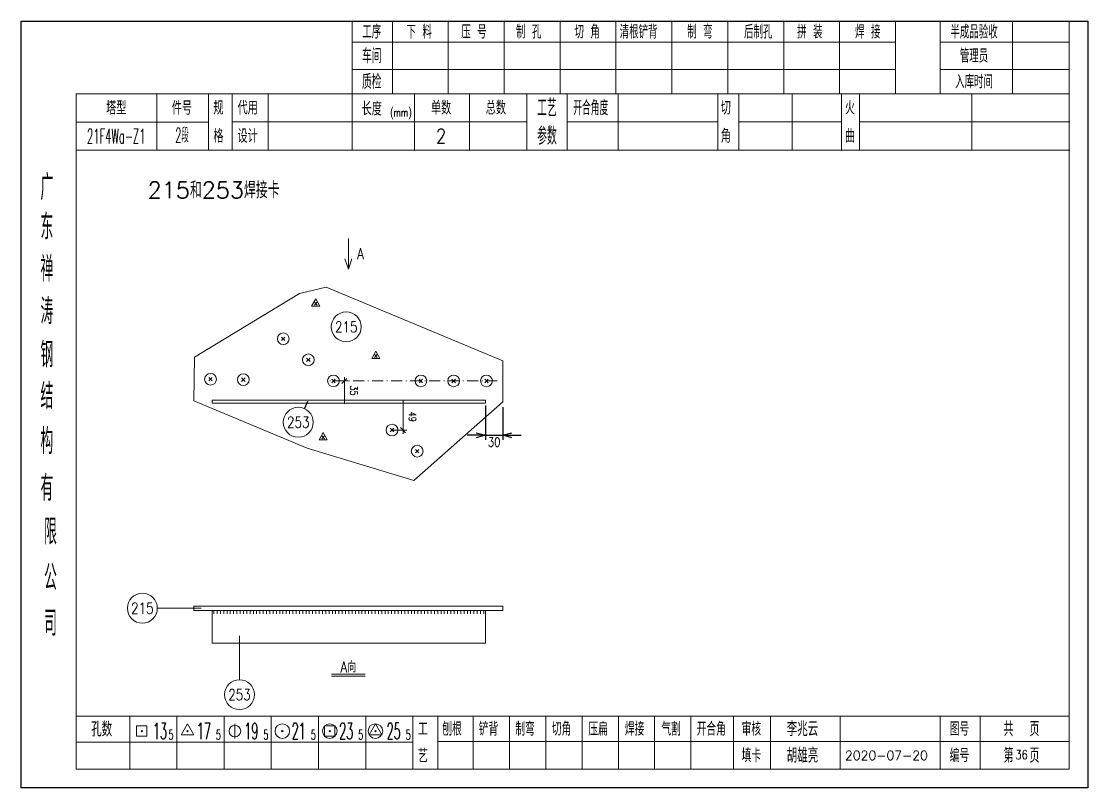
# Model space of a CAD drawing. Extents: x 1310 to 15542, y -76 to 8381.
# Drawn here: x 12753.1 to 13045.2, y 5083.7 to 5293.7 of the extents above; entities that cross this region are included whole.
import ezdxf
from ezdxf.enums import TextEntityAlignment as Align

# ---------------------------------------------------------------- set-up
doc = ezdxf.new("R2010")
doc.units = 0
doc.header["$MEASUREMENT"] = 0
doc.linetypes.add('一点画线', pattern=[5.2, 3, -1, 0.2, -1])
doc.layers.get('0').update_dxf_attribs({"linetype": 'CONTINUOUS', "lineweight": 25})
doc.layers.get('Defpoints').update_dxf_attribs({"linetype": 'CONTINUOUS'})
doc.layers.add('4', color=7, linetype='CONTINUOUS', lineweight=25)
doc.layers.add('5', color=7, linetype='CONTINUOUS', lineweight=25)
doc.styles.add('DimFont', font='simplex.shx', dxfattribs={"width": 0.8, "bigfont": 'gbhzfs.shx'})
doc.styles.get("Standard").update_dxf_attribs({"font": 'simplex.shx', "width": 0.7, "height": 3, "bigfont": 'gbhzfs.shx'})
doc.dimstyles.new('DHDxfDimStyleOpen30', dxfattribs={"dimtxt": 2.5, "dimasz": 2.5, "dimexe": 1.25, "dimexo": 0.625, "dimtad": 2, "dimtxsty": 'DimFont', "dimblk": 'OPEN30', "dimblk1": 'OPEN30', "dimblk2": 'OPEN30', "dimcen": 2.5, "dimadec": 0, "dimazin": 0, "dimtfac": 1, "dimtmove": 0, "dimatfit": 3, "dimfxl": 0, "dimarcsym": 0})

# ---------------------------------------------------------------- blocks, each defined once
blk = doc.blocks.new('板孔21.5')
at = {"layer": '5', "color": 7, "linetype": 'Continuous', "lineweight": 13}
for p, q in [((-0.3, -0.3), (0.3, 0.3)), ((0.3, -0.3), (-0.3, 0.3))]:
    blk.add_line(p, q, dxfattribs=at)
blk.add_circle((0, 0), 1, dxfattribs=at)
blk = doc.blocks.new('板孔17.5')
at = {"layer": '5', "color": 7, "linetype": 'Continuous', "lineweight": 13}
for p, q in [((0, 1), (-0.866, -0.5)), ((-0.3, -0.3), (0.3, 0.3)), ((0.3, -0.3), (-0.3, 0.3)), ((0.866, -0.5), (0, 1)), ((-0.866, -0.5), (0.866, -0.5))]:
    blk.add_line(p, q, dxfattribs=at)
at = {"layer": '5', "color": 7, "linetype": 'Continuous', "lineweight": 0}
blk.add_circle((0, 0), 0.1, dxfattribs=at)
blk = doc.blocks.new('_OPEN30')
at = {"color": 0, "linetype": 'ByBlock', "lineweight": -2}
for p, q in [((-1, 0.27), (0, 0)), ((0, 0), (-1, -0.27)), ((0, 0), (-1, 0))]:
    blk.add_line(p, q, dxfattribs=at)
blk = doc.blocks.new('*D23')
at = {"color": 0, "linetype": 'Continuous', "lineweight": -2}
for p, q in [((12880.25, 5188.39), (12880.25, 5179)), ((12885.02, 5187.94), (12885.02, 5179)), ((12877.75, 5180.25), (12875.25, 5180.25)), ((12880.25, 5180.25), (12885.02, 5180.25)), ((12887.52, 5180.25), (12890.02, 5180.25))]:
    blk.add_line(p, q, dxfattribs=at)
at = {"layer": 'Defpoints', "color": 0, "linetype": 'Continuous'}
for p in [(12880.25, 5189.02), (12885.02, 5188.57), (12885.02, 5180.25)]:
    blk.add_point(p, dxfattribs=at)
at = {"color": 0, "linetype": 'Continuous', "lineweight": -2, "xscale": 2.5, "yscale": 2.5, "zscale": 2.5}
blk.add_blockref('_OPEN30', (12880.25, 5180.25), dxfattribs=at)
at = {"color": 0, "linetype": 'Continuous', "lineweight": -2, "xscale": 2.5, "yscale": 2.5, "zscale": 2.5, "rotation": 180}
blk.add_blockref('_OPEN30', (12885.02, 5180.25), dxfattribs=at)
at = {"color": 0, "linetype": 'Continuous', "insert": (12882.64, 5178.38), "char_height": 2.5, "attachment_point": 5, "style": 'DimFont'}
blk.add_mtext('30', dxfattribs=at)
blk = doc.blocks.new('CTJGK')
at = {"color": 6, "linetype": 'Continuous'}
for p, q in [((0, 209.97), (292.13, 209.97)), ((0, 0), (0, 209.97)), ((292.13, 209.97), (292.13, 0)), ((292.13, 0), (0, 0))]:
    blk.add_line(p, q, dxfattribs=at)

msp = doc.modelspace()

# ---------------------------------------------------------------- linework, layer by layer
at = {"color": 0, "linetype": 'Continuous'}
msp.add_line((12831.533, 5189.501), (12830.658, 5187.562), dxfattribs=at)
at = {"layer": '4', "color": 1, "linetype": 'Continuous', "lineweight": 18}
for p, q in [((12753.102, 5293.681), (12753.102, 5083.711)), ((13045.232, 5293.681), (12753.102, 5293.681)), ((12843.732, 5293.681), (12843.732, 5273.841)), ((12854.762, 5293.681), (12854.762, 5273.821)), ((12870.072, 5293.681), (12870.072, 5273.821)), ((12885.392, 5293.681), (12885.392, 5273.821)), ((12900.702, 5293.681), (12900.702, 5273.821)), ((12916.012, 5293.681), (12916.012, 5273.821)), ((12931.322, 5293.681), (12931.322, 5273.821)), ((12946.642, 5293.681), (12946.642, 5273.821)), ((12961.952, 5293.681), (12961.952, 5273.821)), ((12977.262, 5293.681), (12977.262, 5273.821)), ((12992.572, 5293.681), (12992.572, 5273.841)), ((12992.572, 5293.681), (12992.572, 5273.821)), ((13004.852, 5293.681), (13004.852, 5273.821)), ((13024.602, 5293.681), (13024.602, 5273.821)), ((13040.182, 5293.681), (13040.182, 5273.821)), ((13045.232, 5263.881), (13045.232, 5293.681)), ((12992.572, 5287.951), (12843.732, 5287.951)), ((13040.182, 5287.951), (13004.852, 5287.951)), ((12992.572, 5280.471), (12843.732, 5280.471)), ((13040.182, 5280.471), (13004.852, 5280.471)), ((12768.112, 5273.821), (12768.112, 5088.761)), ((13040.182, 5273.821), (12768.112, 5273.821)), ((12790.232, 5273.831), (12790.232, 5258.411)), ((12804.382, 5258.411), (12804.382, 5273.821)), ((12810.882, 5258.411), (12810.882, 5273.821)), ((12820.752, 5273.821), (12820.752, 5258.411)), ((12843.732, 5273.841), (12843.732, 5258.411)), ((12860.852, 5273.821), (12860.852, 5258.411)), ((12875.902, 5273.821), (12875.902, 5258.411)), ((12891.602, 5273.821), (12891.602, 5258.411)), ((12902.662, 5273.821), (12902.662, 5258.411)), ((12916.612, 5273.821), (12916.612, 5258.411)), ((12943.912, 5273.821), (12943.912, 5258.411)), ((12949.672, 5273.821), (12949.672, 5258.411)), ((12964.292, 5273.821), (12964.292, 5258.411)), ((12977.752, 5273.821), (12977.752, 5258.411)), ((12982.742, 5273.821), (12982.742, 5258.411)), ((13013.482, 5273.821), (13013.482, 5258.411)), ((13040.182, 5088.761), (13040.182, 5273.821)), ((12804.382, 5266.061), (12768.112, 5266.061)), ((12891.602, 5266.111), (12810.882, 5266.111)), ((12902.662, 5266.111), (12943.912, 5266.111)), ((12949.672, 5266.111), (12977.752, 5266.111)), ((12982.742, 5266.111), (13040.362, 5266.111)), ((13045.232, 5083.711), (13045.232, 5263.881)), ((13040.362, 5258.411), (12768.112, 5258.411)), ((12768.112, 5103.291), (13040.182, 5103.291)), ((12782.802, 5103.291), (12782.802, 5088.761)), ((12795.732, 5088.761), (12795.732, 5103.291)), ((12808.662, 5103.291), (12808.662, 5088.761)), ((12821.582, 5088.761), (12821.582, 5103.291)), ((12834.512, 5103.291), (12834.512, 5088.761)), ((12847.442, 5088.761), (12847.442, 5103.291)), ((12860.362, 5088.761), (12860.362, 5103.291)), ((12867.232, 5088.761), (12867.232, 5103.291)), ((12876.892, 5088.761), (12876.892, 5103.291)), ((12886.832, 5088.761), (12886.832, 5103.291)), ((12896.772, 5088.761), (12896.772, 5103.291)), ((12906.722, 5088.761), (12906.722, 5103.291)), ((12916.662, 5088.761), (12916.662, 5103.291)), ((12926.602, 5088.761), (12926.602, 5103.291)), ((12936.552, 5088.761), (12936.552, 5103.291)), ((12948.192, 5088.761), (12948.192, 5103.291)), ((12958.342, 5088.761), (12958.342, 5103.291)), ((12977.402, 5088.761), (12977.402, 5103.291)), ((13004.782, 5088.761), (13004.782, 5103.291)), ((13015.742, 5088.761), (13015.742, 5103.291)), ((12860.362, 5096.161), (12768.112, 5096.161)), ((12867.192, 5096.321), (13040.182, 5096.321)), ((12768.112, 5088.761), (13040.182, 5088.761)), ((12753.102, 5083.711), (13045.232, 5083.711))]:
    msp.add_line(p, q, dxfattribs=at)
at = {"layer": '4', "color": 7, "linetype": 'Continuous', "lineweight": 13}
for p, q in [((12784.688, 5097.797), (12784.688, 5100.625)), ((12784.688, 5100.625), (12787.516, 5100.625)), ((12787.516, 5100.625), (12787.516, 5097.797)), ((12798.602, 5101.211), (12796.87, 5098.211)), ((12800.334, 5098.211), (12798.602, 5101.211)), ((12811.602, 5101.211), (12811.602, 5097.211)), ((12836.188, 5097.797), (12836.188, 5100.625)), ((12836.188, 5100.625), (12839.016, 5100.625)), ((12839.016, 5100.625), (12839.016, 5097.797)), ((12850.102, 5101.211), (12848.37, 5098.211)), ((12851.834, 5098.211), (12850.102, 5101.211)), ((12787.516, 5097.797), (12784.688, 5097.797)), ((12785.902, 5099.011), (12786.302, 5099.411)), ((12786.302, 5099.011), (12785.902, 5099.411)), ((12796.87, 5098.211), (12800.334, 5098.211)), ((12798.402, 5099.011), (12798.802, 5099.411)), ((12798.802, 5099.011), (12798.402, 5099.411)), ((12824.402, 5099.011), (12824.802, 5099.411)), ((12824.802, 5099.011), (12824.402, 5099.411)), ((12839.016, 5097.797), (12836.188, 5097.797)), ((12837.402, 5099.011), (12837.802, 5099.411)), ((12837.802, 5099.011), (12837.402, 5099.411)), ((12848.37, 5098.211), (12851.834, 5098.211)), ((12849.902, 5099.011), (12850.302, 5099.411)), ((12850.302, 5099.011), (12849.902, 5099.411))]:
    msp.add_line(p, q, dxfattribs=at)
for centre, radius in [((12811.602, 5099.211), 1.6), ((12824.602, 5099.211), 2), ((12837.602, 5099.211), 2), ((12850.102, 5099.211), 2)]:
    msp.add_circle(centre, radius, dxfattribs=at)
at = {"layer": '5', "color": 7, "linetype": 'Continuous', "lineweight": 13}
for p, q in [((12842.691, 5225.8), (12842.691, 5234.2)), ((12842.691, 5225.8), (12841.757, 5228.6)), ((12842.691, 5225.8), (12843.624, 5228.6)), ((12836.581, 5220.8), (12829.285, 5219.13)), ((12885.022, 5200.696), (12836.581, 5220.8)), ((12829.285, 5219.13), (12800.525, 5201.671)), ((12800.525, 5201.671), (12800.359, 5189.696)), ((12885.022, 5189.468), (12885.022, 5200.696)), ((12800.359, 5189.696), (12831.431, 5176.686)), ((12805.394, 5189.917), (12880.248, 5189.917)), ((12805.394, 5189.917), (12805.394, 5189.019)), ((12805.394, 5189.019), (12880.248, 5189.019)), ((12860.659, 5167.863), (12885.022, 5189.468)), ((12880.248, 5189.917), (12880.248, 5189.019)), ((12831.431, 5176.686), (12860.659, 5167.863)), ((12802.359, 5132.876), (12790.359, 5132.876)), ((12800.359, 5133.475), (12885.022, 5133.475)), ((12800.359, 5132.278), (12800.359, 5133.475)), ((12885.022, 5133.475), (12885.022, 5132.278)), ((12885.022, 5132.278), (12800.359, 5132.278)), ((12805.394, 5132.278), (12880.248, 5132.278)), ((12805.394, 5123.295), (12805.394, 5132.278)), ((12805.394, 5132.278), (12880.248, 5132.278)), ((12880.248, 5132.278), (12880.248, 5123.295)), ((12812.879, 5125.295), (12812.879, 5113.295)), ((12880.248, 5123.295), (12805.394, 5123.295)), ((12838.091, 5114.795), (12847.291, 5114.795)), ((12838.091, 5114.295), (12847.291, 5114.295))]:
    msp.add_line(p, q, dxfattribs=at)
at = {"layer": '5', "color": 1, "linetype": '一点画线', "lineweight": 13}
msp.add_line((12883.428, 5195.157), (12837.004, 5195.157), dxfattribs=at)
at = {"layer": '5', "color": 8, "linetype": 'Continuous', "lineweight": 13}
for p, q in [((12838.613, 5195.157), (12842.613, 5195.157)), ((12842.32, 5195.864), (12840.906, 5194.45)), ((12841.613, 5188.917), (12841.613, 5196.157)), ((12857.668, 5190.019), (12857.668, 5180.684)), ((12858.376, 5180.977), (12856.961, 5182.391)), ((12854.668, 5181.684), (12858.668, 5181.684))]:
    msp.add_line(p, q, dxfattribs=at)
at = {"layer": '5', "color": 1, "linetype": 'Continuous', "lineweight": 13}
for p, q in [((12805.845, 5132.278), (12805.845, 5131.379)), ((12806.747, 5132.278), (12806.747, 5131.379)), ((12807.649, 5132.278), (12807.649, 5131.379)), ((12808.551, 5132.278), (12808.551, 5131.379)), ((12809.452, 5132.278), (12809.452, 5131.379)), ((12810.354, 5132.278), (12810.354, 5131.379)), ((12811.256, 5132.278), (12811.256, 5131.379)), ((12812.158, 5132.278), (12812.158, 5131.379)), ((12813.06, 5132.278), (12813.06, 5131.379)), ((12813.962, 5132.278), (12813.962, 5131.379)), ((12814.864, 5132.278), (12814.864, 5131.379)), ((12815.765, 5132.278), (12815.765, 5131.379)), ((12816.667, 5132.278), (12816.667, 5131.379)), ((12817.569, 5132.278), (12817.569, 5131.379)), ((12818.471, 5132.278), (12818.471, 5131.379)), ((12819.373, 5132.278), (12819.373, 5131.379)), ((12820.275, 5132.278), (12820.275, 5131.379)), ((12821.177, 5132.278), (12821.177, 5131.379)), ((12822.078, 5132.278), (12822.078, 5131.379)), ((12822.98, 5132.278), (12822.98, 5131.379)), ((12823.882, 5132.278), (12823.882, 5131.379)), ((12824.784, 5132.278), (12824.784, 5131.379)), ((12825.686, 5132.278), (12825.686, 5131.379)), ((12826.588, 5132.278), (12826.588, 5131.379)), ((12827.49, 5132.278), (12827.49, 5131.379)), ((12828.391, 5132.278), (12828.391, 5131.379)), ((12829.293, 5132.278), (12829.293, 5131.379)), ((12830.195, 5132.278), (12830.195, 5131.379)), ((12831.097, 5132.278), (12831.097, 5131.379)), ((12831.999, 5132.278), (12831.999, 5131.379)), ((12832.901, 5132.278), (12832.901, 5131.379)), ((12833.803, 5132.278), (12833.803, 5131.379)), ((12834.704, 5132.278), (12834.704, 5131.379)), ((12835.606, 5132.278), (12835.606, 5131.379)), ((12836.508, 5132.278), (12836.508, 5131.379)), ((12837.41, 5132.278), (12837.41, 5131.379)), ((12838.312, 5132.278), (12838.312, 5131.379)), ((12839.214, 5132.278), (12839.214, 5131.379)), ((12840.116, 5132.278), (12840.116, 5131.379)), ((12841.017, 5132.278), (12841.017, 5131.379)), ((12841.919, 5132.278), (12841.919, 5131.379)), ((12842.821, 5132.278), (12842.821, 5131.379)), ((12843.723, 5132.278), (12843.723, 5131.379)), ((12844.625, 5132.278), (12844.625, 5131.379)), ((12845.527, 5132.278), (12845.527, 5131.379)), ((12846.429, 5132.278), (12846.429, 5131.379)), ((12847.33, 5132.278), (12847.33, 5131.379)), ((12848.232, 5132.278), (12848.232, 5131.379)), ((12849.134, 5132.278), (12849.134, 5131.379)), ((12850.036, 5132.278), (12850.036, 5131.379)), ((12850.938, 5132.278), (12850.938, 5131.379)), ((12851.84, 5132.278), (12851.84, 5131.379)), ((12852.742, 5132.278), (12852.742, 5131.379)), ((12853.643, 5132.278), (12853.643, 5131.379)), ((12854.545, 5132.278), (12854.545, 5131.379)), ((12855.447, 5132.278), (12855.447, 5131.379)), ((12856.349, 5132.278), (12856.349, 5131.379)), ((12857.251, 5132.278), (12857.251, 5131.379)), ((12858.153, 5132.278), (12858.153, 5131.379)), ((12859.055, 5132.278), (12859.055, 5131.379)), ((12859.956, 5132.278), (12859.956, 5131.379)), ((12860.858, 5132.278), (12860.858, 5131.379)), ((12861.76, 5132.278), (12861.76, 5131.379)), ((12862.662, 5132.278), (12862.662, 5131.379)), ((12863.564, 5132.278), (12863.564, 5131.379)), ((12864.466, 5132.278), (12864.466, 5131.379)), ((12865.368, 5132.278), (12865.368, 5131.379)), ((12866.269, 5132.278), (12866.269, 5131.379)), ((12867.171, 5132.278), (12867.171, 5131.379)), ((12868.073, 5132.278), (12868.073, 5131.379)), ((12868.975, 5132.278), (12868.975, 5131.379)), ((12869.877, 5132.278), (12869.877, 5131.379)), ((12870.779, 5132.278), (12870.779, 5131.379)), ((12871.681, 5132.278), (12871.681, 5131.379)), ((12872.582, 5132.278), (12872.582, 5131.379)), ((12873.484, 5132.278), (12873.484, 5131.379)), ((12874.386, 5132.278), (12874.386, 5131.379)), ((12875.288, 5132.278), (12875.288, 5131.379)), ((12876.19, 5132.278), (12876.19, 5131.379)), ((12877.092, 5132.278), (12877.092, 5131.379)), ((12877.994, 5132.278), (12877.994, 5131.379)), ((12878.895, 5132.278), (12878.895, 5131.379)), ((12879.797, 5132.278), (12879.797, 5131.379))]:
    msp.add_line(p, q, dxfattribs=at)
at = {"layer": '5', "color": 7, "linetype": 'Continuous', "lineweight": 13}
for centre in [(12842.113, 5209.97), (12828.97, 5183.826), (12786.259, 5132.876), (12812.879, 5109.195)]:
    msp.add_circle(centre, 4.1, dxfattribs=at)

# ---------------------------------------------------------------- block references
at = {"color": 0, "linetype": 'Continuous'}
msp.add_blockref('CTJGK', (12753.102, 5083.711), dxfattribs=at)
at = {"layer": '5', "color": 1, "linetype": 'Continuous', "lineweight": 13}
for name, p, xscale, yscale, zscale in [('板孔17.5', (12833.768, 5216.317), 1.309947815483611, 1.30994781548452, 1.309947815484076), ('板孔21.5', (12824.851, 5206.705), 1.60936445902189, 1.609364459023709, 1.609364459023293), ('板孔17.5', (12850.22, 5201.999), 1.309947815483611, 1.30994781548452, 1.309947815484076), ('板孔21.5', (12831.732, 5200.931), 1.60936445902189, 1.609364459023709, 1.609364459023293), ('板孔21.5', (12804.933, 5195.621), 1.60936445902189, 1.609364459023709, 1.609364459023293), ('板孔21.5', (12813.914, 5195.497), 1.60936445902189, 1.609364459023709, 1.609364459023293), ('板孔21.5', (12838.613, 5195.157), 1.60936445902189, 1.609364459023709, 1.609364459023293), ('板孔21.5', (12862.566, 5195.157), 1.60936445902189, 1.609364459023709, 1.609364459023293), ('板孔21.5', (12871.549, 5195.157), 1.60936445902189, 1.609364459023709, 1.609364459023293), ('板孔21.5', (12880.531, 5195.157), 1.60936445902189, 1.609364459023709, 1.609364459023293), ('板孔21.5', (12854.668, 5181.684), 1.60936445902189, 1.609364459023709, 1.609364459023293), ('板孔17.5', (12835.786, 5179.694), 1.309947815483611, 1.30994781548452, 1.309947815484076), ('板孔21.5', (12861.549, 5175.91), 1.60936445902189, 1.609364459023709, 1.609364459023293)]:
    msp.add_blockref(name, p, dxfattribs=dict(at, xscale=xscale, yscale=yscale, zscale=zscale))

# ---------------------------------------------------------------- texts
at = {"layer": '4', "color": 1, "linetype": 'Continuous', "lineweight": 25}
for s, height, width, p in [('工序', 3.7, 0.7, (12849.102, 5290.811)), ('下 料', 3.7, 0.7, (12862.102, 5290.811)), ('压 号', 3.7, 0.7, (12877.102, 5290.811)), ('制 孔', 3.7, 0.7, (12892.102, 5290.811)), ('切 角', 3.7, 0.7, (12908.102, 5290.811)), ('清根铲背 ', 3.7, 0.7, (12923.102, 5290.811)), (' 制 弯', 3.7, 0.7, (12938.102, 5290.811)), (' 后制孔', 3.7, 0.7, (12954.102, 5290.811)), ('拼 装', 3.7, 0.7, (12969.102, 5290.811)), (' 焊 接', 3.7, 0.7, (12984.102, 5290.811)), ('半成品验收', 3.7, 0.7, (13014.102, 5290.811)), ('车间', 4, 0.7, (12849.102, 5284.211)), ('管理员', 3.7, 0.7, (13014.102, 5284.211)), ('质检', 4, 0.7, (12849.102, 5277.151)), ('入库时间', 3.7, 0.7, (13014.102, 5277.151)), ('(mm)', 2.24, 0.7, (12857.102, 5268.711)), ('工艺', 4.8, 0.7, (12897.102, 5269.971)), ('开合角度', 4, 0.6, (12909.102, 5269.971)), ('21F4Wa-Z1', 4, 0.5, (12779.102, 5262.231)), ('2段', 4, 0.5, (12797.102, 5262.481)), ('2', 4, 0.8, (12868.102, 5262.261)), ('参数', 4.8, 0.7, (12897.102, 5262.261)), ('广', 6.96, 0.7, (12760.102, 5248.181)), ('东', 6.96, 0.7, (12760.102, 5237.391)), ('禅', 6.96, 0.7, (12760.102, 5225.801)), ('涛', 6.96, 0.7, (12760.102, 5214.201)), ('钢', 6.96, 0.7, (12760.102, 5202.311)), ('结', 6.96, 0.7, (12760.102, 5191.001)), ('构', 6.96, 0.7, (12760.102, 5178.621)), ('有', 6.96, 0.7, (12760.102, 5165.811)), ('限', 6.96, 0.7, (12761.102, 5153.811)), ('公', 6.96, 0.7, (12761.102, 5141.271)), ('司', 6.96, 0.7, (12761.102, 5128.791)), ('13', 4.47, 0.5, (12791.102, 5099.211)), ('17', 4.47, 0.5, (12803.102, 5099.211)), ('19', 4.47, 0.5, (12816.102, 5099.211)), ('21', 4.47, 0.5, (12829.102, 5099.211)), ('23', 4.47, 0.5, (12842.102, 5099.211)), ('25', 4.47, 0.5, (12855.102, 5099.211)), ('刨根', 3.7, 0.8, (12871.102, 5099.811)), ('铲背', 3.7, 0.8, (12881.102, 5099.811)), ('制弯', 3.7, 0.8, (12891.102, 5099.811)), ('切角', 3.7, 0.8, (12901.102, 5099.811)), ('压扁', 3.7, 0.8, (12911.102, 5099.811)), ('焊接', 3.7, 0.8, (12921.102, 5099.811)), ('气割', 3.7, 0.8, (12931.102, 5099.811)), ('开合角', 3.7, 0.8, (12942.102, 5099.811)), ('审核', 3.7, 0.8, (12953.102, 5099.811)), ('图号', 3.7, 0.8, (13010.102, 5099.811)), ('共  页', 4, 0.8, (13027.102, 5099.811)), ('5', 2.68, 0.6, (12794.102, 5098.211)), ('5', 2.68, 0.6, (12807.102, 5098.211)), ('5', 2.68, 0.6, (12820.102, 5098.211)), ('5', 2.68, 0.6, (12833.102, 5098.211)), ('5', 2.68, 0.6, (12846.102, 5098.211)), ('5', 2.68, 0.6, (12859.102, 5098.211)), ('填卡', 3.7, 0.8, (12953.102, 5092.541)), ('编号', 3.7, 0.8, (13010.102, 5092.541)), ('第  页', 4, 0.8, (13027.102, 5092.541))]:
    msp.add_text(s, height=height, dxfattribs=dict(at, width=width)).set_placement(p, align=Align.MIDDLE_CENTER)
for s, height, p in [('塔型', 3.7, (12779.102, 5269.941)), ('件号', 3.7, (12797.102, 5269.941)), ('规', 3.7, (12807.102, 5269.971)), ('代用', 3.7, (12815.102, 5269.971)), ('长度', 3.7, (12849.102, 5269.711)), ('单数', 3.7, (12868.102, 5269.971)), ('总数', 3.7, (12883.102, 5269.971)), ('切', 3.7, (12946.102, 5269.971)), ('火', 3.7, (12980.102, 5269.971)), ('格', 3.7, (12807.102, 5262.261)), ('设计', 3.7, (12815.102, 5262.261)), ('角', 3.7, (12946.102, 5262.261)), ('曲', 3.7, (12980.102, 5262.261)), ('孔数', 4, (12775.102, 5099.731)), ('工', 3.7, (12863.102, 5099.811)), ('李兆云', 4, (12967.102, 5099.811)), ('胡雄亮', 4, (12967.102, 5092.541)), ('艺', 3.7, (12863.102, 5092.461)), ('2020-07-20', 2.5, (12990.102, 5092.541))]:
    msp.add_text(s, height=height, dxfattribs=at).set_placement(p, align=Align.MIDDLE_CENTER)
at = {"layer": '4', "color": 6, "linetype": 'Continuous', "lineweight": 25}
msp.add_text('215和253焊接卡', height=4.5, dxfattribs=at).set_placement((12805.771, 5247.446), align=Align.MIDDLE_CENTER)
at = {"layer": '4', "color": 6, "linetype": 'Continuous', "lineweight": 25, "width": 0.8}
msp.add_text('36', height=2.5, dxfattribs=at).set_placement((13027.127, 5092.769), align=Align.MIDDLE_CENTER)
at = {"layer": '5', "color": 1, "linetype": 'Continuous', "lineweight": 13, "width": 0.8}
msp.add_text('A', height=3, dxfattribs=at).set_placement((12845.091, 5230), align=Align.MIDDLE_LEFT)
for s, p in [('215', (12842.113, 5209.97)), ('253', (12828.97, 5183.826)), ('215', (12786.259, 5132.876)), ('253', (12812.879, 5109.195))]:
    msp.add_text(s, height=3, dxfattribs=at).set_placement(p, align=Align.MIDDLE_CENTER)
at = {"layer": '5', "color": 8, "linetype": 'Continuous', "lineweight": 13, "width": 0.8}
for s, p in [('35', (12842.613, 5192.537)), ('49', (12858.668, 5185.352))]:
    msp.add_text(s, height=2, rotation=270, dxfattribs=at).set_placement(p, align=Align.BOTTOM_CENTER)
at = {"layer": '5', "color": 1, "linetype": 'Continuous', "lineweight": 13, "width": 0.8}
msp.add_text('A向', height=3, dxfattribs=at).set_placement((12842.691, 5118.295), align=Align.TOP_CENTER)

# ---------------------------------------------------------------- dimensions: what is measured, and where the dimension line sits
at = {"color": 0, "linetype": 'Continuous'}
dim = msp.add_linear_dim(base=(12885.022, 5180.253), p1=(12880.248, 5189.019), p2=(12885.022, 5188.57), text='30', dimstyle='DHDxfDimStyleOpen30', dxfattribs=at)
dim.commit()
dim.dimension.update_dxf_attribs({"geometry": '*D23', "text_midpoint": (12882.635, 5180.253), "dimtype": 160})

doc.saveas('drawing.dxf')
